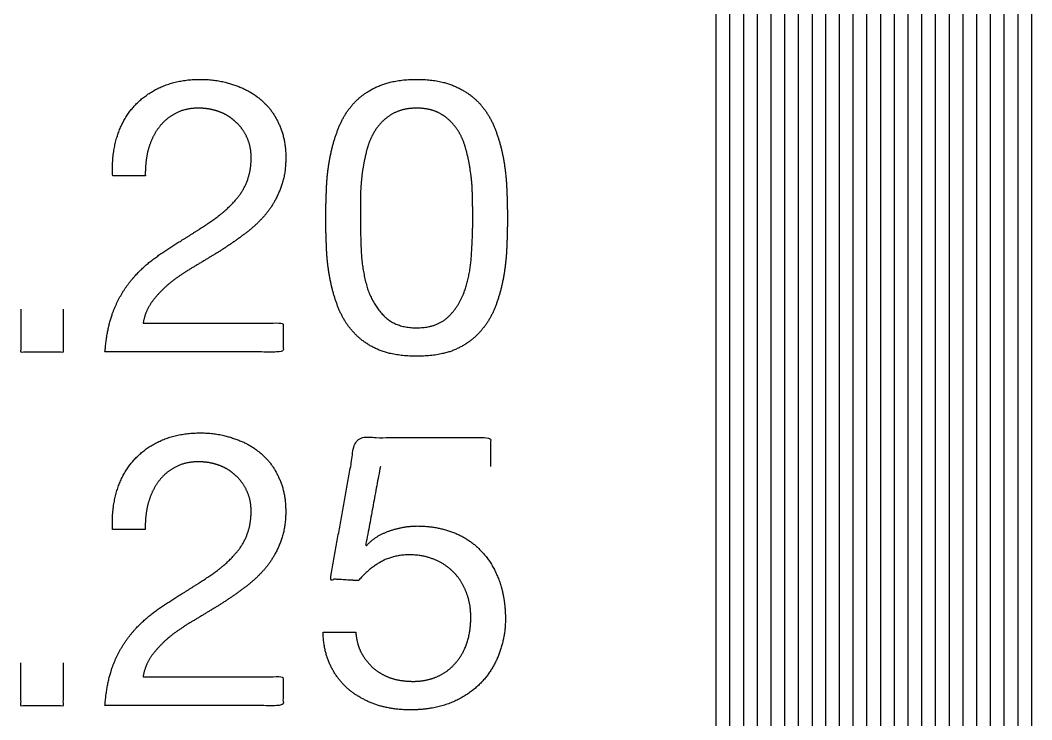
# Model space of a CAD drawing. Header units: millimetres. Extents: x -155 to -21, y -38 to 37.
# Drawn here: x -135.85 to -121.12, y -19.58 to -9.39 of the extents above; entities that cross this region are included whole.
import ezdxf

# ---------------------------------------------------------------- set-up
doc = ezdxf.new("R2010")
doc.units = ezdxf.units.MM
doc.layers.add('Layer 06', color=172, linetype='Continuous', true_color=0x0000bf)

msp = doc.modelspace()

# ---------------------------------------------------------------- linework, layer by layer
at = {"layer": 'Layer 06'}
for points in [[(-124.924, 21.531), (-124.924, -37.799)], [(-124.924, 21.531), (-124.924, -37.799)], [(-125.124, 21.353), (-125.124, -37.799)], [(-125.124, 21.353), (-125.124, -37.799)], [(-125.324, 21.194), (-125.324, -37.799)], [(-125.324, 21.194), (-125.324, -37.799)], [(-125.724, 20.922), (-125.724, -37.799)], [(-125.724, 20.922), (-125.724, -37.799)], [(-125.524, 21.051), (-125.524, -37.799)], [(-125.524, 21.051), (-125.524, -37.799)], [(-124.724, 1.783), (-124.724, -37.799)], [(-124.724, 1.783), (-124.724, -37.799)], [(-124.524, 1.196), (-124.524, -37.799)], [(-124.524, 1.196), (-124.524, -37.799)], [(-124.324, 0.782), (-124.324, -37.799)], [(-124.324, 0.782), (-124.324, -37.799)], [(-124.124, -26.018), (-124.124, 0.462)], [(-124.124, -31.857), (-124.124, 0.462)], [(-123.924, -26.92), (-123.924, 0.205)], [(-123.924, -32.535), (-123.924, 0.205)], [(-123.724, -27.77), (-123.724, -0.004)], [(-123.724, -33.231), (-123.724, -0.004)], [(-121.124, -37.799), (-121.124, -0.12)], [(-123.524, -28.591), (-123.524, -0.174)], [(-123.524, -33.948), (-123.524, -0.174)], [(-121.324, -37.799), (-121.324, -0.267)], [(-123.324, -29.4), (-123.324, -0.311)], [(-123.324, -34.687), (-123.324, -0.311)], [(-123.124, -30.207), (-123.124, -0.419)], [(-123.124, -37.799), (-123.124, -0.419)], [(-121.524, -37.799), (-121.524, -0.385)], [(-122.924, -31.017), (-122.924, -0.499)], [(-122.924, -37.799), (-122.924, -0.499)], [(-122.724, -31.837), (-122.724, -0.554)], [(-122.724, -37.799), (-122.724, -0.554)], [(-122.524, -32.671), (-122.524, -0.585)], [(-122.524, -37.799), (-122.524, -0.585)], [(-122.124, -37.799), (-122.124, -0.577)], [(-121.924, -37.799), (-121.924, -0.538)], [(-121.724, -37.799), (-121.724, -0.474)], [(-122.324, -37.799), (-122.324, -0.593)], [(-125.724, -1.522), (-125.724, -37.799)], [(-125.724, -1.522), (-125.724, -37.799)], [(-125.724, -1.522), (-125.724, -37.799)], [(-125.724, -1.522), (-125.724, -37.799)], [(-125.724, -1.522), (-125.724, -37.799)], [(-125.724, -1.522), (-125.724, -37.799)], [(-125.524, -1.522), (-125.524, -37.799)], [(-125.524, -1.522), (-125.524, -37.799)], [(-125.524, -1.522), (-125.524, -37.799)], [(-125.524, -1.522), (-125.524, -37.799)], [(-125.524, -1.522), (-125.524, -37.799)], [(-125.524, -1.522), (-125.524, -37.799)], [(-125.324, -1.522), (-125.324, -37.799)], [(-125.324, -1.522), (-125.324, -37.799)], [(-125.324, -1.522), (-125.324, -37.799)], [(-125.324, -1.522), (-125.324, -37.799)], [(-125.324, -1.522), (-125.324, -37.799)], [(-125.324, -1.522), (-125.324, -37.799)], [(-125.124, -1.522), (-125.124, -37.799)], [(-125.124, -1.522), (-125.124, -37.799)], [(-125.124, -1.522), (-125.124, -37.799)], [(-125.124, -1.522), (-125.124, -37.799)], [(-125.124, -1.522), (-125.124, -37.799)], [(-125.124, -1.522), (-125.124, -37.799)], [(-124.924, -1.522), (-124.924, -37.799)], [(-124.924, -1.522), (-124.924, -37.799)], [(-124.924, -1.522), (-124.924, -37.799)], [(-124.924, -1.522), (-124.924, -37.799)], [(-124.924, -1.522), (-124.924, -37.799)], [(-124.924, -1.522), (-124.924, -37.799)], [(-124.724, -1.522), (-124.724, -37.799)], [(-124.724, -1.522), (-124.724, -37.799)], [(-124.724, -1.522), (-124.724, -37.799)], [(-124.724, -1.522), (-124.724, -37.799)], [(-124.724, -1.522), (-124.724, -37.799)], [(-124.724, -1.522), (-124.724, -37.799)], [(-124.524, -1.522), (-124.524, -37.799)], [(-124.524, -1.522), (-124.524, -37.799)], [(-124.524, -1.522), (-124.524, -37.799)], [(-124.524, -1.522), (-124.524, -37.799)], [(-124.524, -1.522), (-124.524, -37.799)], [(-124.524, -1.522), (-124.524, -37.799)], [(-124.324, -1.522), (-124.324, -37.799)], [(-124.324, -1.522), (-124.324, -37.799)], [(-124.324, -1.522), (-124.324, -37.799)], [(-124.324, -1.522), (-124.324, -37.799)], [(-124.324, -1.522), (-124.324, -37.799)], [(-124.324, -1.522), (-124.324, -37.799)], [(-122.324, -33.521), (-122.324, -4.906)], [(-122.124, -34.388), (-122.124, -5.103)], [(-121.924, -37.799), (-121.924, -5.272)], [(-121.724, -37.799), (-121.724, -5.419)], [(-121.524, -37.799), (-121.524, -5.549)], [(-121.324, -37.799), (-121.324, -5.663)], [(-121.124, -37.799), (-121.124, -5.766)], [(-121.124, -31.958), (-121.124, -8.926)], [(-121.524, -29.803), (-121.524, -9.073)], [(-121.324, -30.89), (-121.324, -8.993)], [(-121.724, -28.68), (-121.724, -9.17)], [(-121.924, -27.496), (-121.924, -9.288)], [(-122.124, -26.203), (-122.124, -9.433)], [(-122.324, -24.701), (-122.324, -9.618)], [(-122.524, -22.784), (-122.524, -9.857)], [(-122.724, -20.518), (-122.724, -10.181)], [(-122.924, -18.756), (-122.924, -10.649)], [(-123.124, -17.076), (-123.124, -11.425)]]:
    msp.add_lwpolyline(points, dxfattribs=at)
for points, knots in [([(-134.508, -11.656, 46.209), (-134.524, -11.353, 46.209), (-134.446, -11.095, 46.209), (-134.368, -10.838, 46.209), (-134.205, -10.653, 46.209), (-134.037, -10.462, 46.209), (-133.791, -10.356, 46.209), (-133.544, -10.25, 46.209), (-133.23, -10.25, 46.209), (-132.973, -10.25, 46.209), (-132.749, -10.328, 46.209), (-132.519, -10.401, 46.209), (-132.351, -10.546, 46.209), (-132.183, -10.686, 46.209), (-132.088, -10.899, 46.209), (-131.987, -11.112, 46.209), (-131.987, -11.392, 46.209), (-131.987, -11.656, 46.209), (-132.071, -11.857, 46.209), (-132.149, -12.059, 46.209), (-132.284, -12.221, 46.209), (-132.418, -12.378, 46.209), (-132.592, -12.507, 46.209), (-132.765, -12.636, 46.209), (-132.95, -12.754, 46.209), (-133.135, -12.866, 46.209), (-133.32, -12.978, 46.209), (-133.505, -13.084, 46.209), (-133.662, -13.207, 46.209), (-133.813, -13.331, 46.209), (-133.925, -13.476, 46.209), (-134.032, -13.616, 46.209), (-134.065, -13.801, 46.209)], [-52, -52, -52, -51, -51, -50, -50, -49, -49, -48, -48, -47, -47, -46, -46, -45, -45, -44, -44, -43, -43, -42, -42, -41, -41, -40, -40, -39, -39, -38, -38, -37, -37, -36, -36, -36]), ([(-134.508, -11.656, 47.709), (-134.524, -11.353, 47.709), (-134.446, -11.095, 47.709), (-134.368, -10.838, 47.709), (-134.205, -10.653, 47.709), (-134.037, -10.462, 47.709), (-133.791, -10.356, 47.709), (-133.544, -10.25, 47.709), (-133.23, -10.25, 47.709), (-132.973, -10.25, 47.709), (-132.749, -10.328, 47.709), (-132.519, -10.401, 47.709), (-132.351, -10.546, 47.709), (-132.183, -10.686, 47.709), (-132.088, -10.899, 47.709), (-131.987, -11.112, 47.709), (-131.987, -11.392, 47.709), (-131.987, -11.656, 47.709), (-132.071, -11.857, 47.709), (-132.149, -12.059, 47.709), (-132.284, -12.221, 47.709), (-132.418, -12.378, 47.709), (-132.592, -12.507, 47.709), (-132.765, -12.636, 47.709), (-132.95, -12.754, 47.709), (-133.135, -12.866, 47.709), (-133.32, -12.978, 47.709), (-133.505, -13.084, 47.709), (-133.662, -13.207, 47.709), (-133.813, -13.331, 47.709), (-133.925, -13.476, 47.709), (-134.032, -13.616, 47.709), (-134.065, -13.801, 47.709)], [-52, -52, -52, -51, -51, -50, -50, -49, -49, -48, -48, -47, -47, -46, -46, -45, -45, -44, -44, -43, -43, -42, -42, -41, -41, -40, -40, -39, -39, -38, -38, -37, -37, -36, -36, -36]), ([(-134.508, -11.656, 49.209), (-134.524, -11.353, 49.209), (-134.446, -11.095, 49.209), (-134.368, -10.838, 49.209), (-134.205, -10.653, 49.209), (-134.037, -10.462, 49.209), (-133.791, -10.356, 49.209), (-133.544, -10.25, 49.209), (-133.23, -10.25, 49.209), (-132.973, -10.25, 49.209), (-132.749, -10.328, 49.209), (-132.519, -10.401, 49.209), (-132.351, -10.546, 49.209), (-132.183, -10.686, 49.209), (-132.088, -10.899, 49.209), (-131.987, -11.112, 49.209), (-131.987, -11.392, 49.209), (-131.987, -11.656, 49.209), (-132.071, -11.857, 49.209), (-132.149, -12.059, 49.209), (-132.284, -12.221, 49.209), (-132.418, -12.378, 49.209), (-132.592, -12.507, 49.209), (-132.765, -12.636, 49.209), (-132.95, -12.754, 49.209), (-133.135, -12.866, 49.209), (-133.32, -12.978, 49.209), (-133.505, -13.084, 49.209), (-133.662, -13.207, 49.209), (-133.813, -13.331, 49.209), (-133.925, -13.476, 49.209), (-134.032, -13.616, 49.209), (-134.065, -13.801, 49.209)], [-52, -52, -52, -51, -51, -50, -50, -49, -49, -48, -48, -47, -47, -46, -46, -45, -45, -44, -44, -43, -43, -42, -42, -41, -41, -40, -40, -39, -39, -38, -38, -37, -37, -36, -36, -36]), ([(-134.508, -11.656, 50.709), (-134.524, -11.353, 50.709), (-134.446, -11.095, 50.709), (-134.368, -10.838, 50.709), (-134.205, -10.653, 50.709), (-134.037, -10.462, 50.709), (-133.791, -10.356, 50.709), (-133.544, -10.25, 50.709), (-133.23, -10.25, 50.709), (-132.973, -10.25, 50.709), (-132.749, -10.328, 50.709), (-132.519, -10.401, 50.709), (-132.351, -10.546, 50.709), (-132.183, -10.686, 50.709), (-132.088, -10.899, 50.709), (-131.987, -11.112, 50.709), (-131.987, -11.392, 50.709), (-131.987, -11.656, 50.709), (-132.071, -11.857, 50.709), (-132.149, -12.059, 50.709), (-132.284, -12.221, 50.709), (-132.418, -12.378, 50.709), (-132.592, -12.507, 50.709), (-132.765, -12.636, 50.709), (-132.95, -12.754, 50.709), (-133.135, -12.866, 50.709), (-133.32, -12.978, 50.709), (-133.505, -13.084, 50.709), (-133.662, -13.207, 50.709), (-133.813, -13.331, 50.709), (-133.925, -13.476, 50.709), (-134.032, -13.616, 50.709), (-134.065, -13.801, 50.709)], [-52, -52, -52, -51, -51, -50, -50, -49, -49, -48, -48, -47, -47, -46, -46, -45, -45, -44, -44, -43, -43, -42, -42, -41, -41, -40, -40, -39, -39, -38, -38, -37, -37, -36, -36, -36]), ([(-131.404, -12.272, 46.209), (-131.404, -12.49, 46.209), (-131.393, -12.726, 46.209), (-131.382, -12.961, 46.209), (-131.337, -13.185, 46.209), (-131.292, -13.409, 46.209), (-131.208, -13.611, 46.209), (-131.124, -13.807, 46.209), (-130.978, -13.958, 46.209), (-130.833, -14.109, 46.209), (-130.614, -14.199, 46.209), (-130.39, -14.283, 46.209), (-130.082, -14.283, 46.209), (-129.768, -14.283, 46.209), (-129.55, -14.199, 46.209), (-129.331, -14.109, 46.209), (-129.186, -13.958, 46.209), (-129.04, -13.807, 46.209), (-128.956, -13.611, 46.209), (-128.872, -13.409, 46.209), (-128.827, -13.185, 46.209), (-128.782, -12.961, 46.209), (-128.771, -12.726, 46.209), (-128.76, -12.49, 46.209), (-128.76, -12.272, 46.209), (-128.76, -12.053, 46.209), (-128.771, -11.818, 46.209), (-128.782, -11.583, 46.209), (-128.827, -11.359, 46.209), (-128.872, -11.135, 46.209), (-128.956, -10.933, 46.209), (-129.04, -10.731, 46.209), (-129.186, -10.58, 46.209), (-129.331, -10.429, 46.209), (-129.555, -10.339, 46.209), (-129.774, -10.25, 46.209), (-130.082, -10.25, 46.209), (-130.39, -10.25, 46.209), (-130.614, -10.339, 46.209), (-130.833, -10.429, 46.209), (-130.978, -10.58, 46.209), (-131.124, -10.731, 46.209), (-131.208, -10.933, 46.209), (-131.292, -11.135, 46.209), (-131.337, -11.359, 46.209), (-131.382, -11.583, 46.209), (-131.393, -11.818, 46.209), (-131.404, -12.053, 46.209), (-131.404, -12.272, 46.209)], [0, 0, 0, 1, 1, 2, 2, 3, 3, 4, 4, 5, 5, 6, 6, 7, 7, 8, 8, 9, 9, 10, 10, 11, 11, 12, 12, 13, 13, 14, 14, 15, 15, 16, 16, 17, 17, 18, 18, 19, 19, 20, 20, 21, 21, 22, 22, 23, 23, 24, 24, 24]), ([(-131.404, -12.272, 47.709), (-131.404, -12.49, 47.709), (-131.393, -12.726, 47.709), (-131.382, -12.961, 47.709), (-131.337, -13.185, 47.709), (-131.292, -13.409, 47.709), (-131.208, -13.611, 47.709), (-131.124, -13.807, 47.709), (-130.978, -13.958, 47.709), (-130.833, -14.109, 47.709), (-130.614, -14.199, 47.709), (-130.39, -14.283, 47.709), (-130.082, -14.283, 47.709), (-129.768, -14.283, 47.709), (-129.55, -14.199, 47.709), (-129.331, -14.109, 47.709), (-129.186, -13.958, 47.709), (-129.04, -13.807, 47.709), (-128.956, -13.611, 47.709), (-128.872, -13.409, 47.709), (-128.827, -13.185, 47.709), (-128.782, -12.961, 47.709), (-128.771, -12.726, 47.709), (-128.76, -12.49, 47.709), (-128.76, -12.272, 47.709), (-128.76, -12.053, 47.709), (-128.771, -11.818, 47.709), (-128.782, -11.583, 47.709), (-128.827, -11.359, 47.709), (-128.872, -11.135, 47.709), (-128.956, -10.933, 47.709), (-129.04, -10.731, 47.709), (-129.186, -10.58, 47.709), (-129.331, -10.429, 47.709), (-129.555, -10.339, 47.709), (-129.774, -10.25, 47.709), (-130.082, -10.25, 47.709), (-130.39, -10.25, 47.709), (-130.614, -10.339, 47.709), (-130.833, -10.429, 47.709), (-130.978, -10.58, 47.709), (-131.124, -10.731, 47.709), (-131.208, -10.933, 47.709), (-131.292, -11.135, 47.709), (-131.337, -11.359, 47.709), (-131.382, -11.583, 47.709), (-131.393, -11.818, 47.709), (-131.404, -12.053, 47.709), (-131.404, -12.272, 47.709)], [0, 0, 0, 1, 1, 2, 2, 3, 3, 4, 4, 5, 5, 6, 6, 7, 7, 8, 8, 9, 9, 10, 10, 11, 11, 12, 12, 13, 13, 14, 14, 15, 15, 16, 16, 17, 17, 18, 18, 19, 19, 20, 20, 21, 21, 22, 22, 23, 23, 24, 24, 24]), ([(-131.404, -12.272, 49.209), (-131.404, -12.49, 49.209), (-131.393, -12.726, 49.209), (-131.382, -12.961, 49.209), (-131.337, -13.185, 49.209), (-131.292, -13.409, 49.209), (-131.208, -13.611, 49.209), (-131.124, -13.807, 49.209), (-130.978, -13.958, 49.209), (-130.833, -14.109, 49.209), (-130.614, -14.199, 49.209), (-130.39, -14.283, 49.209), (-130.082, -14.283, 49.209), (-129.768, -14.283, 49.209), (-129.55, -14.199, 49.209), (-129.331, -14.109, 49.209), (-129.186, -13.958, 49.209), (-129.04, -13.807, 49.209), (-128.956, -13.611, 49.209), (-128.872, -13.409, 49.209), (-128.827, -13.185, 49.209), (-128.782, -12.961, 49.209), (-128.771, -12.726, 49.209), (-128.76, -12.49, 49.209), (-128.76, -12.272, 49.209), (-128.76, -12.053, 49.209), (-128.771, -11.818, 49.209), (-128.782, -11.583, 49.209), (-128.827, -11.359, 49.209), (-128.872, -11.135, 49.209), (-128.956, -10.933, 49.209), (-129.04, -10.731, 49.209), (-129.186, -10.58, 49.209), (-129.331, -10.429, 49.209), (-129.555, -10.339, 49.209), (-129.774, -10.25, 49.209), (-130.082, -10.25, 49.209), (-130.39, -10.25, 49.209), (-130.614, -10.339, 49.209), (-130.833, -10.429, 49.209), (-130.978, -10.58, 49.209), (-131.124, -10.731, 49.209), (-131.208, -10.933, 49.209), (-131.292, -11.135, 49.209), (-131.337, -11.359, 49.209), (-131.382, -11.583, 49.209), (-131.393, -11.818, 49.209), (-131.404, -12.053, 49.209), (-131.404, -12.272, 49.209)], [0, 0, 0, 1, 1, 2, 2, 3, 3, 4, 4, 5, 5, 6, 6, 7, 7, 8, 8, 9, 9, 10, 10, 11, 11, 12, 12, 13, 13, 14, 14, 15, 15, 16, 16, 17, 17, 18, 18, 19, 19, 20, 20, 21, 21, 22, 22, 23, 23, 24, 24, 24]), ([(-131.404, -12.272, 50.709), (-131.404, -12.49, 50.709), (-131.393, -12.726, 50.709), (-131.382, -12.961, 50.709), (-131.337, -13.185, 50.709), (-131.292, -13.409, 50.709), (-131.208, -13.611, 50.709), (-131.124, -13.807, 50.709), (-130.978, -13.958, 50.709), (-130.833, -14.109, 50.709), (-130.614, -14.199, 50.709), (-130.39, -14.283, 50.709), (-130.082, -14.283, 50.709), (-129.768, -14.283, 50.709), (-129.55, -14.199, 50.709), (-129.331, -14.109, 50.709), (-129.186, -13.958, 50.709), (-129.04, -13.807, 50.709), (-128.956, -13.611, 50.709), (-128.872, -13.409, 50.709), (-128.827, -13.185, 50.709), (-128.782, -12.961, 50.709), (-128.771, -12.726, 50.709), (-128.76, -12.49, 50.709), (-128.76, -12.272, 50.709), (-128.76, -12.053, 50.709), (-128.771, -11.818, 50.709), (-128.782, -11.583, 50.709), (-128.827, -11.359, 50.709), (-128.872, -11.135, 50.709), (-128.956, -10.933, 50.709), (-129.04, -10.731, 50.709), (-129.186, -10.58, 50.709), (-129.331, -10.429, 50.709), (-129.555, -10.339, 50.709), (-129.774, -10.25, 50.709), (-130.082, -10.25, 50.709), (-130.39, -10.25, 50.709), (-130.614, -10.339, 50.709), (-130.833, -10.429, 50.709), (-130.978, -10.58, 50.709), (-131.124, -10.731, 50.709), (-131.208, -10.933, 50.709), (-131.292, -11.135, 50.709), (-131.337, -11.359, 50.709), (-131.382, -11.583, 50.709), (-131.393, -11.818, 50.709), (-131.404, -12.053, 50.709), (-131.404, -12.272, 50.709)], [0, 0, 0, 1, 1, 2, 2, 3, 3, 4, 4, 5, 5, 6, 6, 7, 7, 8, 8, 9, 9, 10, 10, 11, 11, 12, 12, 13, 13, 14, 14, 15, 15, 16, 16, 17, 17, 18, 18, 19, 19, 20, 20, 21, 21, 22, 22, 23, 23, 24, 24, 24]), ([(-134.62, -14.221, 46.209), (-134.592, -13.869, 46.209), (-134.496, -13.622, 46.209), (-134.396, -13.37, 46.209), (-134.244, -13.185, 46.209), (-134.093, -13, 46.209), (-133.903, -12.86, 46.209), (-133.712, -12.72, 46.209), (-133.505, -12.597, 46.209), (-133.253, -12.44, 46.209), (-133.062, -12.311, 46.209), (-132.872, -12.177, 46.209), (-132.749, -12.042, 46.209), (-132.62, -11.908, 46.209), (-132.558, -11.751, 46.209), (-132.491, -11.594, 46.209), (-132.491, -11.387, 46.209), (-132.491, -11.224, 46.209), (-132.553, -11.095, 46.209), (-132.614, -10.961, 46.209), (-132.721, -10.866, 46.209), (-132.821, -10.771, 46.209), (-132.961, -10.72, 46.209), (-133.102, -10.67, 46.209), (-133.258, -10.67, 46.209), (-133.466, -10.67, 46.209), (-133.617, -10.759, 46.209), (-133.763, -10.843, 46.209), (-133.858, -10.983, 46.209), (-133.953, -11.123, 46.209), (-133.998, -11.303, 46.209), (-134.037, -11.476, 46.209), (-134.032, -11.656, 46.209)], [-33, -33, -33, -32, -32, -31, -31, -30, -30, -29, -29, -28, -28, -27, -27, -26, -26, -25, -25, -24, -24, -23, -23, -22, -22, -21, -21, -20, -20, -19, -19, -18, -18, -17, -17, -17]), ([(-134.62, -14.221, 47.709), (-134.592, -13.869, 47.709), (-134.496, -13.622, 47.709), (-134.396, -13.37, 47.709), (-134.244, -13.185, 47.709), (-134.093, -13, 47.709), (-133.903, -12.86, 47.709), (-133.712, -12.72, 47.709), (-133.505, -12.597, 47.709), (-133.253, -12.44, 47.709), (-133.062, -12.311, 47.709), (-132.872, -12.177, 47.709), (-132.749, -12.042, 47.709), (-132.62, -11.908, 47.709), (-132.558, -11.751, 47.709), (-132.491, -11.594, 47.709), (-132.491, -11.387, 47.709), (-132.491, -11.224, 47.709), (-132.553, -11.095, 47.709), (-132.614, -10.961, 47.709), (-132.721, -10.866, 47.709), (-132.821, -10.771, 47.709), (-132.961, -10.72, 47.709), (-133.102, -10.67, 47.709), (-133.258, -10.67, 47.709), (-133.466, -10.67, 47.709), (-133.617, -10.759, 47.709), (-133.763, -10.843, 47.709), (-133.858, -10.983, 47.709), (-133.953, -11.123, 47.709), (-133.998, -11.303, 47.709), (-134.037, -11.476, 47.709), (-134.032, -11.656, 47.709)], [-33, -33, -33, -32, -32, -31, -31, -30, -30, -29, -29, -28, -28, -27, -27, -26, -26, -25, -25, -24, -24, -23, -23, -22, -22, -21, -21, -20, -20, -19, -19, -18, -18, -17, -17, -17]), ([(-134.62, -14.221, 49.209), (-134.592, -13.869, 49.209), (-134.496, -13.622, 49.209), (-134.396, -13.37, 49.209), (-134.244, -13.185, 49.209), (-134.093, -13, 49.209), (-133.903, -12.86, 49.209), (-133.712, -12.72, 49.209), (-133.505, -12.597, 49.209), (-133.253, -12.44, 49.209), (-133.062, -12.311, 49.209), (-132.872, -12.177, 49.209), (-132.749, -12.042, 49.209), (-132.62, -11.908, 49.209), (-132.558, -11.751, 49.209), (-132.491, -11.594, 49.209), (-132.491, -11.387, 49.209), (-132.491, -11.224, 49.209), (-132.553, -11.095, 49.209), (-132.614, -10.961, 49.209), (-132.721, -10.866, 49.209), (-132.821, -10.771, 49.209), (-132.961, -10.72, 49.209), (-133.102, -10.67, 49.209), (-133.258, -10.67, 49.209), (-133.466, -10.67, 49.209), (-133.617, -10.759, 49.209), (-133.763, -10.843, 49.209), (-133.858, -10.983, 49.209), (-133.953, -11.123, 49.209), (-133.998, -11.303, 49.209), (-134.037, -11.476, 49.209), (-134.032, -11.656, 49.209)], [-33, -33, -33, -32, -32, -31, -31, -30, -30, -29, -29, -28, -28, -27, -27, -26, -26, -25, -25, -24, -24, -23, -23, -22, -22, -21, -21, -20, -20, -19, -19, -18, -18, -17, -17, -17]), ([(-134.62, -14.221, 50.709), (-134.592, -13.869, 50.709), (-134.496, -13.622, 50.709), (-134.396, -13.37, 50.709), (-134.244, -13.185, 50.709), (-134.093, -13, 50.709), (-133.903, -12.86, 50.709), (-133.712, -12.72, 50.709), (-133.505, -12.597, 50.709), (-133.253, -12.44, 50.709), (-133.062, -12.311, 50.709), (-132.872, -12.177, 50.709), (-132.749, -12.042, 50.709), (-132.62, -11.908, 50.709), (-132.558, -11.751, 50.709), (-132.491, -11.594, 50.709), (-132.491, -11.387, 50.709), (-132.491, -11.224, 50.709), (-132.553, -11.095, 50.709), (-132.614, -10.961, 50.709), (-132.721, -10.866, 50.709), (-132.821, -10.771, 50.709), (-132.961, -10.72, 50.709), (-133.102, -10.67, 50.709), (-133.258, -10.67, 50.709), (-133.466, -10.67, 50.709), (-133.617, -10.759, 50.709), (-133.763, -10.843, 50.709), (-133.858, -10.983, 50.709), (-133.953, -11.123, 50.709), (-133.998, -11.303, 50.709), (-134.037, -11.476, 50.709), (-134.032, -11.656, 50.709)], [-33, -33, -33, -32, -32, -31, -31, -30, -30, -29, -29, -28, -28, -27, -27, -26, -26, -25, -25, -24, -24, -23, -23, -22, -22, -21, -21, -20, -20, -19, -19, -18, -18, -17, -17, -17]), ([(-130.9, -12.266, 46.209), (-130.9, -12.121, 46.209), (-130.9, -11.947, 46.209), (-130.894, -11.768, 46.209), (-130.872, -11.594, 46.209), (-130.844, -11.415, 46.209), (-130.799, -11.247, 46.209), (-130.749, -11.079, 46.209), (-130.659, -10.955, 46.209), (-130.564, -10.827, 46.209), (-130.424, -10.748, 46.209), (-130.284, -10.67, 46.209), (-130.082, -10.67, 46.209), (-129.88, -10.67, 46.209), (-129.74, -10.748, 46.209), (-129.6, -10.827, 46.209), (-129.51, -10.955, 46.209), (-129.415, -11.079, 46.209), (-129.37, -11.247, 46.209), (-129.32, -11.415, 46.209), (-129.298, -11.594, 46.209), (-129.27, -11.768, 46.209), (-129.27, -11.947, 46.209), (-129.264, -12.121, 46.209), (-129.264, -12.266, 46.209), (-129.264, -12.49, 46.209), (-129.281, -12.771, 46.209), (-129.292, -13.045, 46.209), (-129.37, -13.292, 46.209), (-129.443, -13.532, 46.209), (-129.611, -13.7, 46.209), (-129.779, -13.869, 46.209), (-130.082, -13.869, 46.209), (-130.384, -13.869, 46.209), (-130.553, -13.7, 46.209), (-130.721, -13.532, 46.209), (-130.799, -13.292, 46.209), (-130.872, -13.045, 46.209), (-130.889, -12.771, 46.209), (-130.9, -12.49, 46.209), (-130.9, -12.266, 46.209)], [0, 0, 0, 1, 1, 2, 2, 3, 3, 4, 4, 5, 5, 6, 6, 7, 7, 8, 8, 9, 9, 10, 10, 11, 11, 12, 12, 13, 13, 14, 14, 15, 15, 16, 16, 17, 17, 18, 18, 19, 19, 20, 20, 20]), ([(-130.9, -12.266, 47.709), (-130.9, -12.121, 47.709), (-130.9, -11.947, 47.709), (-130.894, -11.768, 47.709), (-130.872, -11.594, 47.709), (-130.844, -11.415, 47.709), (-130.799, -11.247, 47.709), (-130.749, -11.079, 47.709), (-130.659, -10.955, 47.709), (-130.564, -10.827, 47.709), (-130.424, -10.748, 47.709), (-130.284, -10.67, 47.709), (-130.082, -10.67, 47.709), (-129.88, -10.67, 47.709), (-129.74, -10.748, 47.709), (-129.6, -10.827, 47.709), (-129.51, -10.955, 47.709), (-129.415, -11.079, 47.709), (-129.37, -11.247, 47.709), (-129.32, -11.415, 47.709), (-129.298, -11.594, 47.709), (-129.27, -11.768, 47.709), (-129.27, -11.947, 47.709), (-129.264, -12.121, 47.709), (-129.264, -12.266, 47.709), (-129.264, -12.49, 47.709), (-129.281, -12.771, 47.709), (-129.292, -13.045, 47.709), (-129.37, -13.292, 47.709), (-129.443, -13.532, 47.709), (-129.611, -13.7, 47.709), (-129.779, -13.869, 47.709), (-130.082, -13.869, 47.709), (-130.384, -13.869, 47.709), (-130.553, -13.7, 47.709), (-130.721, -13.532, 47.709), (-130.799, -13.292, 47.709), (-130.872, -13.045, 47.709), (-130.889, -12.771, 47.709), (-130.9, -12.49, 47.709), (-130.9, -12.266, 47.709)], [0, 0, 0, 1, 1, 2, 2, 3, 3, 4, 4, 5, 5, 6, 6, 7, 7, 8, 8, 9, 9, 10, 10, 11, 11, 12, 12, 13, 13, 14, 14, 15, 15, 16, 16, 17, 17, 18, 18, 19, 19, 20, 20, 20]), ([(-130.9, -12.266, 49.209), (-130.9, -12.121, 49.209), (-130.9, -11.947, 49.209), (-130.894, -11.768, 49.209), (-130.872, -11.594, 49.209), (-130.844, -11.415, 49.209), (-130.799, -11.247, 49.209), (-130.749, -11.079, 49.209), (-130.659, -10.955, 49.209), (-130.564, -10.827, 49.209), (-130.424, -10.748, 49.209), (-130.284, -10.67, 49.209), (-130.082, -10.67, 49.209), (-129.88, -10.67, 49.209), (-129.74, -10.748, 49.209), (-129.6, -10.827, 49.209), (-129.51, -10.955, 49.209), (-129.415, -11.079, 49.209), (-129.37, -11.247, 49.209), (-129.32, -11.415, 49.209), (-129.298, -11.594, 49.209), (-129.27, -11.768, 49.209), (-129.27, -11.947, 49.209), (-129.264, -12.121, 49.209), (-129.264, -12.266, 49.209), (-129.264, -12.49, 49.209), (-129.281, -12.771, 49.209), (-129.292, -13.045, 49.209), (-129.37, -13.292, 49.209), (-129.443, -13.532, 49.209), (-129.611, -13.7, 49.209), (-129.779, -13.869, 49.209), (-130.082, -13.869, 49.209), (-130.384, -13.869, 49.209), (-130.553, -13.7, 49.209), (-130.721, -13.532, 49.209), (-130.799, -13.292, 49.209), (-130.872, -13.045, 49.209), (-130.889, -12.771, 49.209), (-130.9, -12.49, 49.209), (-130.9, -12.266, 49.209)], [0, 0, 0, 1, 1, 2, 2, 3, 3, 4, 4, 5, 5, 6, 6, 7, 7, 8, 8, 9, 9, 10, 10, 11, 11, 12, 12, 13, 13, 14, 14, 15, 15, 16, 16, 17, 17, 18, 18, 19, 19, 20, 20, 20]), ([(-130.9, -12.266, 50.709), (-130.9, -12.121, 50.709), (-130.9, -11.947, 50.709), (-130.894, -11.768, 50.709), (-130.872, -11.594, 50.709), (-130.844, -11.415, 50.709), (-130.799, -11.247, 50.709), (-130.749, -11.079, 50.709), (-130.659, -10.955, 50.709), (-130.564, -10.827, 50.709), (-130.424, -10.748, 50.709), (-130.284, -10.67, 50.709), (-130.082, -10.67, 50.709), (-129.88, -10.67, 50.709), (-129.74, -10.748, 50.709), (-129.6, -10.827, 50.709), (-129.51, -10.955, 50.709), (-129.415, -11.079, 50.709), (-129.37, -11.247, 50.709), (-129.32, -11.415, 50.709), (-129.298, -11.594, 50.709), (-129.27, -11.768, 50.709), (-129.27, -11.947, 50.709), (-129.264, -12.121, 50.709), (-129.264, -12.266, 50.709), (-129.264, -12.49, 50.709), (-129.281, -12.771, 50.709), (-129.292, -13.045, 50.709), (-129.37, -13.292, 50.709), (-129.443, -13.532, 50.709), (-129.611, -13.7, 50.709), (-129.779, -13.869, 50.709), (-130.082, -13.869, 50.709), (-130.384, -13.869, 50.709), (-130.553, -13.7, 50.709), (-130.721, -13.532, 50.709), (-130.799, -13.292, 50.709), (-130.872, -13.045, 50.709), (-130.889, -12.771, 50.709), (-130.9, -12.49, 50.709), (-130.9, -12.266, 50.709)], [0, 0, 0, 1, 1, 2, 2, 3, 3, 4, 4, 5, 5, 6, 6, 7, 7, 8, 8, 9, 9, 10, 10, 11, 11, 12, 12, 13, 13, 14, 14, 15, 15, 16, 16, 17, 17, 18, 18, 19, 19, 20, 20, 20]), ([(-135.847, -13.6, 46.209), (-135.847, -13.911, 46.209), (-135.847, -14.221, 46.209), (-135.536, -14.221, 46.209), (-135.225, -14.221, 46.209), (-135.225, -13.911, 46.209), (-135.225, -13.6, 46.209)], [0, 0, 0, 1, 1, 2, 2, 3, 3, 3]), ([(-135.847, -13.6, 47.709), (-135.847, -13.911, 47.709), (-135.847, -14.221, 47.709), (-135.536, -14.221, 47.709), (-135.225, -14.221, 47.709), (-135.225, -13.911, 47.709), (-135.225, -13.6, 47.709)], [0, 0, 0, 1, 1, 2, 2, 3, 3, 3]), ([(-135.847, -13.6, 49.209), (-135.847, -13.911, 49.209), (-135.847, -14.221, 49.209), (-135.536, -14.221, 49.209), (-135.225, -14.221, 49.209), (-135.225, -13.911, 49.209), (-135.225, -13.6, 49.209)], [0, 0, 0, 1, 1, 2, 2, 3, 3, 3]), ([(-135.847, -13.6, 50.709), (-135.847, -13.911, 50.709), (-135.847, -14.221, 50.709), (-135.536, -14.221, 50.709), (-135.225, -14.221, 50.709), (-135.225, -13.911, 50.709), (-135.225, -13.6, 50.709)], [0, 0, 0, 1, 1, 2, 2, 3, 3, 3]), ([(-134.065, -13.801, 46.209), (-133.046, -13.801, 46.209), (-132.026, -13.801, 46.209), (-132.026, -14.011, 46.209), (-132.026, -14.221, 46.209), (-133.323, -14.221, 46.209), (-134.62, -14.221, 46.209)], [-36, -36, -36, -35, -35, -34, -34, -33, -33, -33]), ([(-134.065, -13.801, 47.709), (-133.046, -13.801, 47.709), (-132.026, -13.801, 47.709), (-132.026, -14.011, 47.709), (-132.026, -14.221, 47.709), (-133.323, -14.221, 47.709), (-134.62, -14.221, 47.709)], [-36, -36, -36, -35, -35, -34, -34, -33, -33, -33]), ([(-134.065, -13.801, 49.209), (-133.046, -13.801, 49.209), (-132.026, -13.801, 49.209), (-132.026, -14.011, 49.209), (-132.026, -14.221, 49.209), (-133.323, -14.221, 49.209), (-134.62, -14.221, 49.209)], [-36, -36, -36, -35, -35, -34, -34, -33, -33, -33]), ([(-134.065, -13.801, 50.709), (-133.046, -13.801, 50.709), (-132.026, -13.801, 50.709), (-132.026, -14.011, 50.709), (-132.026, -14.221, 50.709), (-133.323, -14.221, 50.709), (-134.62, -14.221, 50.709)], [-36, -36, -36, -35, -35, -34, -34, -33, -33, -33]), ([(-134.509, -16.807, 46.209), (-134.526, -16.504, 46.209), (-134.447, -16.246, 46.209), (-134.369, -15.989, 46.209), (-134.206, -15.804, 46.209), (-134.038, -15.613, 46.209), (-133.792, -15.507, 46.209), (-133.545, -15.4, 46.209), (-133.231, -15.4, 46.209), (-132.974, -15.4, 46.209), (-132.75, -15.479, 46.209), (-132.52, -15.552, 46.209), (-132.352, -15.697, 46.209), (-132.184, -15.837, 46.209), (-132.089, -16.05, 46.209), (-131.988, -16.263, 46.209), (-131.988, -16.543, 46.209), (-131.988, -16.807, 46.209), (-132.072, -17.008, 46.209), (-132.15, -17.21, 46.209), (-132.285, -17.372, 46.209), (-132.419, -17.529, 46.209), (-132.593, -17.658, 46.209), (-132.766, -17.787, 46.209), (-132.951, -17.905, 46.209), (-133.136, -18.017, 46.209), (-133.321, -18.129, 46.209), (-133.506, -18.235, 46.209), (-133.663, -18.358, 46.209), (-133.814, -18.482, 46.209), (-133.926, -18.627, 46.209), (-134.033, -18.767, 46.209), (-134.066, -18.952, 46.209)], [-52, -52, -52, -51, -51, -50, -50, -49, -49, -48, -48, -47, -47, -46, -46, -45, -45, -44, -44, -43, -43, -42, -42, -41, -41, -40, -40, -39, -39, -38, -38, -37, -37, -36, -36, -36]), ([(-134.509, -16.807, 47.709), (-134.526, -16.504, 47.709), (-134.447, -16.246, 47.709), (-134.369, -15.989, 47.709), (-134.206, -15.804, 47.709), (-134.038, -15.613, 47.709), (-133.792, -15.507, 47.709), (-133.545, -15.4, 47.709), (-133.231, -15.4, 47.709), (-132.974, -15.4, 47.709), (-132.75, -15.479, 47.709), (-132.52, -15.552, 47.709), (-132.352, -15.697, 47.709), (-132.184, -15.837, 47.709), (-132.089, -16.05, 47.709), (-131.988, -16.263, 47.709), (-131.988, -16.543, 47.709), (-131.988, -16.807, 47.709), (-132.072, -17.008, 47.709), (-132.15, -17.21, 47.709), (-132.285, -17.372, 47.709), (-132.419, -17.529, 47.709), (-132.593, -17.658, 47.709), (-132.766, -17.787, 47.709), (-132.951, -17.905, 47.709), (-133.136, -18.017, 47.709), (-133.321, -18.129, 47.709), (-133.506, -18.235, 47.709), (-133.663, -18.358, 47.709), (-133.814, -18.482, 47.709), (-133.926, -18.627, 47.709), (-134.033, -18.767, 47.709), (-134.066, -18.952, 47.709)], [-52, -52, -52, -51, -51, -50, -50, -49, -49, -48, -48, -47, -47, -46, -46, -45, -45, -44, -44, -43, -43, -42, -42, -41, -41, -40, -40, -39, -39, -38, -38, -37, -37, -36, -36, -36]), ([(-134.509, -16.807, 49.209), (-134.526, -16.504, 49.209), (-134.447, -16.246, 49.209), (-134.369, -15.989, 49.209), (-134.206, -15.804, 49.209), (-134.038, -15.613, 49.209), (-133.792, -15.507, 49.209), (-133.545, -15.4, 49.209), (-133.231, -15.4, 49.209), (-132.974, -15.4, 49.209), (-132.75, -15.479, 49.209), (-132.52, -15.552, 49.209), (-132.352, -15.697, 49.209), (-132.184, -15.837, 49.209), (-132.089, -16.05, 49.209), (-131.988, -16.263, 49.209), (-131.988, -16.543, 49.209), (-131.988, -16.807, 49.209), (-132.072, -17.008, 49.209), (-132.15, -17.21, 49.209), (-132.285, -17.372, 49.209), (-132.419, -17.529, 49.209), (-132.593, -17.658, 49.209), (-132.766, -17.787, 49.209), (-132.951, -17.905, 49.209), (-133.136, -18.017, 49.209), (-133.321, -18.129, 49.209), (-133.506, -18.235, 49.209), (-133.663, -18.358, 49.209), (-133.814, -18.482, 49.209), (-133.926, -18.627, 49.209), (-134.033, -18.767, 49.209), (-134.066, -18.952, 49.209)], [-52, -52, -52, -51, -51, -50, -50, -49, -49, -48, -48, -47, -47, -46, -46, -45, -45, -44, -44, -43, -43, -42, -42, -41, -41, -40, -40, -39, -39, -38, -38, -37, -37, -36, -36, -36]), ([(-134.509, -16.807, 50.709), (-134.526, -16.504, 50.709), (-134.447, -16.246, 50.709), (-134.369, -15.989, 50.709), (-134.206, -15.804, 50.709), (-134.038, -15.613, 50.709), (-133.792, -15.507, 50.709), (-133.545, -15.4, 50.709), (-133.231, -15.4, 50.709), (-132.974, -15.4, 50.709), (-132.75, -15.479, 50.709), (-132.52, -15.552, 50.709), (-132.352, -15.697, 50.709), (-132.184, -15.837, 50.709), (-132.089, -16.05, 50.709), (-131.988, -16.263, 50.709), (-131.988, -16.543, 50.709), (-131.988, -16.807, 50.709), (-132.072, -17.008, 50.709), (-132.15, -17.21, 50.709), (-132.285, -17.372, 50.709), (-132.419, -17.529, 50.709), (-132.593, -17.658, 50.709), (-132.766, -17.787, 50.709), (-132.951, -17.905, 50.709), (-133.136, -18.017, 50.709), (-133.321, -18.129, 50.709), (-133.506, -18.235, 50.709), (-133.663, -18.358, 50.709), (-133.814, -18.482, 50.709), (-133.926, -18.627, 50.709), (-134.033, -18.767, 50.709), (-134.066, -18.952, 50.709)], [-52, -52, -52, -51, -51, -50, -50, -49, -49, -48, -48, -47, -47, -46, -46, -45, -45, -44, -44, -43, -43, -42, -42, -41, -41, -40, -40, -39, -39, -38, -38, -37, -37, -36, -36, -36]), ([(-130.929, -17.552, 46.209), (-131.133, -17.54, 46.209), (-131.338, -17.529, 46.209), (-131.153, -16.498, 46.209), (-130.968, -15.468, 46.209), (-129.988, -15.468, 46.209), (-129.007, -15.468, 46.209), (-129.007, -15.678, 46.209), (-129.007, -15.888, 46.209)], [-4, -4, -4, -3, -3, -2, -2, -1, -1, 0, 0, 0]), ([(-130.929, -17.552, 47.709), (-131.133, -17.54, 47.709), (-131.338, -17.529, 47.709), (-131.153, -16.498, 47.709), (-130.968, -15.468, 47.709), (-129.988, -15.468, 47.709), (-129.007, -15.468, 47.709), (-129.007, -15.678, 47.709), (-129.007, -15.888, 47.709)], [-4, -4, -4, -3, -3, -2, -2, -1, -1, 0, 0, 0]), ([(-130.929, -17.552, 49.209), (-131.133, -17.54, 49.209), (-131.338, -17.529, 49.209), (-131.153, -16.498, 49.209), (-130.968, -15.468, 49.209), (-129.988, -15.468, 49.209), (-129.007, -15.468, 49.209), (-129.007, -15.678, 49.209), (-129.007, -15.888, 49.209)], [-4, -4, -4, -3, -3, -2, -2, -1, -1, 0, 0, 0]), ([(-130.929, -17.552, 50.709), (-131.133, -17.54, 50.709), (-131.338, -17.529, 50.709), (-131.153, -16.498, 50.709), (-130.968, -15.468, 50.709), (-129.988, -15.468, 50.709), (-129.007, -15.468, 50.709), (-129.007, -15.678, 50.709), (-129.007, -15.888, 50.709)], [-4, -4, -4, -3, -3, -2, -2, -1, -1, 0, 0, 0]), ([(-134.621, -19.372, 46.209), (-134.593, -19.019, 46.209), (-134.498, -18.773, 46.209), (-134.397, -18.521, 46.209), (-134.245, -18.336, 46.209), (-134.094, -18.151, 46.209), (-133.904, -18.011, 46.209), (-133.713, -17.871, 46.209), (-133.506, -17.748, 46.209), (-133.254, -17.591, 46.209), (-133.063, -17.462, 46.209), (-132.873, -17.328, 46.209), (-132.75, -17.193, 46.209), (-132.621, -17.059, 46.209), (-132.559, -16.902, 46.209), (-132.492, -16.745, 46.209), (-132.492, -16.538, 46.209), (-132.492, -16.375, 46.209), (-132.554, -16.246, 46.209), (-132.615, -16.112, 46.209), (-132.722, -16.017, 46.209), (-132.822, -15.921, 46.209), (-132.963, -15.871, 46.209), (-133.103, -15.821, 46.209), (-133.259, -15.821, 46.209), (-133.467, -15.821, 46.209), (-133.618, -15.91, 46.209), (-133.764, -15.994, 46.209), (-133.859, -16.134, 46.209), (-133.954, -16.274, 46.209), (-133.999, -16.454, 46.209), (-134.038, -16.627, 46.209), (-134.033, -16.807, 46.209)], [-33, -33, -33, -32, -32, -31, -31, -30, -30, -29, -29, -28, -28, -27, -27, -26, -26, -25, -25, -24, -24, -23, -23, -22, -22, -21, -21, -20, -20, -19, -19, -18, -18, -17, -17, -17]), ([(-134.621, -19.372, 47.709), (-134.593, -19.019, 47.709), (-134.498, -18.773, 47.709), (-134.397, -18.521, 47.709), (-134.245, -18.336, 47.709), (-134.094, -18.151, 47.709), (-133.904, -18.011, 47.709), (-133.713, -17.871, 47.709), (-133.506, -17.748, 47.709), (-133.254, -17.591, 47.709), (-133.063, -17.462, 47.709), (-132.873, -17.328, 47.709), (-132.75, -17.193, 47.709), (-132.621, -17.059, 47.709), (-132.559, -16.902, 47.709), (-132.492, -16.745, 47.709), (-132.492, -16.538, 47.709), (-132.492, -16.375, 47.709), (-132.554, -16.246, 47.709), (-132.615, -16.112, 47.709), (-132.722, -16.017, 47.709), (-132.822, -15.921, 47.709), (-132.963, -15.871, 47.709), (-133.103, -15.821, 47.709), (-133.259, -15.821, 47.709), (-133.467, -15.821, 47.709), (-133.618, -15.91, 47.709), (-133.764, -15.994, 47.709), (-133.859, -16.134, 47.709), (-133.954, -16.274, 47.709), (-133.999, -16.454, 47.709), (-134.038, -16.627, 47.709), (-134.033, -16.807, 47.709)], [-33, -33, -33, -32, -32, -31, -31, -30, -30, -29, -29, -28, -28, -27, -27, -26, -26, -25, -25, -24, -24, -23, -23, -22, -22, -21, -21, -20, -20, -19, -19, -18, -18, -17, -17, -17]), ([(-134.621, -19.372, 49.209), (-134.593, -19.019, 49.209), (-134.498, -18.773, 49.209), (-134.397, -18.521, 49.209), (-134.245, -18.336, 49.209), (-134.094, -18.151, 49.209), (-133.904, -18.011, 49.209), (-133.713, -17.871, 49.209), (-133.506, -17.748, 49.209), (-133.254, -17.591, 49.209), (-133.063, -17.462, 49.209), (-132.873, -17.328, 49.209), (-132.75, -17.193, 49.209), (-132.621, -17.059, 49.209), (-132.559, -16.902, 49.209), (-132.492, -16.745, 49.209), (-132.492, -16.538, 49.209), (-132.492, -16.375, 49.209), (-132.554, -16.246, 49.209), (-132.615, -16.112, 49.209), (-132.722, -16.017, 49.209), (-132.822, -15.921, 49.209), (-132.963, -15.871, 49.209), (-133.103, -15.821, 49.209), (-133.259, -15.821, 49.209), (-133.467, -15.821, 49.209), (-133.618, -15.91, 49.209), (-133.764, -15.994, 49.209), (-133.859, -16.134, 49.209), (-133.954, -16.274, 49.209), (-133.999, -16.454, 49.209), (-134.038, -16.627, 49.209), (-134.033, -16.807, 49.209)], [-33, -33, -33, -32, -32, -31, -31, -30, -30, -29, -29, -28, -28, -27, -27, -26, -26, -25, -25, -24, -24, -23, -23, -22, -22, -21, -21, -20, -20, -19, -19, -18, -18, -17, -17, -17]), ([(-134.621, -19.372, 50.709), (-134.593, -19.019, 50.709), (-134.498, -18.773, 50.709), (-134.397, -18.521, 50.709), (-134.245, -18.336, 50.709), (-134.094, -18.151, 50.709), (-133.904, -18.011, 50.709), (-133.713, -17.871, 50.709), (-133.506, -17.748, 50.709), (-133.254, -17.591, 50.709), (-133.063, -17.462, 50.709), (-132.873, -17.328, 50.709), (-132.75, -17.193, 50.709), (-132.621, -17.059, 50.709), (-132.559, -16.902, 50.709), (-132.492, -16.745, 50.709), (-132.492, -16.538, 50.709), (-132.492, -16.375, 50.709), (-132.554, -16.246, 50.709), (-132.615, -16.112, 50.709), (-132.722, -16.017, 50.709), (-132.822, -15.921, 50.709), (-132.963, -15.871, 50.709), (-133.103, -15.821, 50.709), (-133.259, -15.821, 50.709), (-133.467, -15.821, 50.709), (-133.618, -15.91, 50.709), (-133.764, -15.994, 50.709), (-133.859, -16.134, 50.709), (-133.954, -16.274, 50.709), (-133.999, -16.454, 50.709), (-134.038, -16.627, 50.709), (-134.033, -16.807, 50.709)], [-33, -33, -33, -32, -32, -31, -31, -30, -30, -29, -29, -28, -28, -27, -27, -26, -26, -25, -25, -24, -24, -23, -23, -22, -22, -21, -21, -20, -20, -19, -19, -18, -18, -17, -17, -17]), ([(-130.61, -15.888, 46.209), (-130.716, -16.459, 46.209), (-130.822, -17.031, 46.209), (-130.817, -17.036, 46.209), (-130.811, -17.042, 46.209)], [-35, -35, -35, -34, -34, -33, -33, -33]), ([(-130.61, -15.888, 47.709), (-130.716, -16.459, 47.709), (-130.822, -17.031, 47.709), (-130.817, -17.036, 47.709), (-130.811, -17.042, 47.709)], [-35, -35, -35, -34, -34, -33, -33, -33]), ([(-130.61, -15.888, 49.209), (-130.716, -16.459, 49.209), (-130.822, -17.031, 49.209), (-130.817, -17.036, 49.209), (-130.811, -17.042, 49.209)], [-35, -35, -35, -34, -34, -33, -33, -33]), ([(-130.61, -15.888, 50.709), (-130.716, -16.459, 50.709), (-130.822, -17.031, 50.709), (-130.817, -17.036, 50.709), (-130.811, -17.042, 50.709)], [-35, -35, -35, -34, -34, -33, -33, -33]), ([(-130.811, -17.042, 46.209), (-130.682, -16.896, 46.209), (-130.481, -16.829, 46.209), (-130.273, -16.756, 46.209), (-130.072, -16.756, 46.209), (-129.808, -16.756, 46.209), (-129.573, -16.84, 46.209), (-129.338, -16.924, 46.209), (-129.164, -17.098, 46.209), (-128.991, -17.266, 46.209), (-128.89, -17.524, 46.209), (-128.789, -17.776, 46.209), (-128.789, -18.117, 46.209), (-128.789, -18.37, 46.209), (-128.879, -18.61, 46.209), (-128.963, -18.846, 46.209), (-129.136, -19.031, 46.209), (-129.31, -19.216, 46.209), (-129.573, -19.328, 46.209), (-129.831, -19.434, 46.209), (-130.178, -19.434, 46.209), (-130.436, -19.434, 46.209), (-130.666, -19.361, 46.209), (-130.89, -19.283, 46.209), (-131.063, -19.143, 46.209), (-131.237, -18.997, 46.209), (-131.338, -18.784, 46.209), (-131.439, -18.571, 46.209), (-131.444, -18.302, 46.209)], [-33, -33, -33, -32, -32, -31, -31, -30, -30, -29, -29, -28, -28, -27, -27, -26, -26, -25, -25, -24, -24, -23, -23, -22, -22, -21, -21, -20, -20, -19, -19, -19]), ([(-130.811, -17.042, 47.709), (-130.682, -16.896, 47.709), (-130.481, -16.829, 47.709), (-130.273, -16.756, 47.709), (-130.072, -16.756, 47.709), (-129.808, -16.756, 47.709), (-129.573, -16.84, 47.709), (-129.338, -16.924, 47.709), (-129.164, -17.098, 47.709), (-128.991, -17.266, 47.709), (-128.89, -17.524, 47.709), (-128.789, -17.776, 47.709), (-128.789, -18.117, 47.709), (-128.789, -18.37, 47.709), (-128.879, -18.61, 47.709), (-128.963, -18.846, 47.709), (-129.136, -19.031, 47.709), (-129.31, -19.216, 47.709), (-129.573, -19.328, 47.709), (-129.831, -19.434, 47.709), (-130.178, -19.434, 47.709), (-130.436, -19.434, 47.709), (-130.666, -19.361, 47.709), (-130.89, -19.283, 47.709), (-131.063, -19.143, 47.709), (-131.237, -18.997, 47.709), (-131.338, -18.784, 47.709), (-131.439, -18.571, 47.709), (-131.444, -18.302, 47.709)], [-33, -33, -33, -32, -32, -31, -31, -30, -30, -29, -29, -28, -28, -27, -27, -26, -26, -25, -25, -24, -24, -23, -23, -22, -22, -21, -21, -20, -20, -19, -19, -19]), ([(-130.811, -17.042, 49.209), (-130.682, -16.896, 49.209), (-130.481, -16.829, 49.209), (-130.273, -16.756, 49.209), (-130.072, -16.756, 49.209), (-129.808, -16.756, 49.209), (-129.573, -16.84, 49.209), (-129.338, -16.924, 49.209), (-129.164, -17.098, 49.209), (-128.991, -17.266, 49.209), (-128.89, -17.524, 49.209), (-128.789, -17.776, 49.209), (-128.789, -18.117, 49.209), (-128.789, -18.37, 49.209), (-128.879, -18.61, 49.209), (-128.963, -18.846, 49.209), (-129.136, -19.031, 49.209), (-129.31, -19.216, 49.209), (-129.573, -19.328, 49.209), (-129.831, -19.434, 49.209), (-130.178, -19.434, 49.209), (-130.436, -19.434, 49.209), (-130.666, -19.361, 49.209), (-130.89, -19.283, 49.209), (-131.063, -19.143, 49.209), (-131.237, -18.997, 49.209), (-131.338, -18.784, 49.209), (-131.439, -18.571, 49.209), (-131.444, -18.302, 49.209)], [-33, -33, -33, -32, -32, -31, -31, -30, -30, -29, -29, -28, -28, -27, -27, -26, -26, -25, -25, -24, -24, -23, -23, -22, -22, -21, -21, -20, -20, -19, -19, -19]), ([(-130.811, -17.042, 50.709), (-130.682, -16.896, 50.709), (-130.481, -16.829, 50.709), (-130.273, -16.756, 50.709), (-130.072, -16.756, 50.709), (-129.808, -16.756, 50.709), (-129.573, -16.84, 50.709), (-129.338, -16.924, 50.709), (-129.164, -17.098, 50.709), (-128.991, -17.266, 50.709), (-128.89, -17.524, 50.709), (-128.789, -17.776, 50.709), (-128.789, -18.117, 50.709), (-128.789, -18.37, 50.709), (-128.879, -18.61, 50.709), (-128.963, -18.846, 50.709), (-129.136, -19.031, 50.709), (-129.31, -19.216, 50.709), (-129.573, -19.328, 50.709), (-129.831, -19.434, 50.709), (-130.178, -19.434, 50.709), (-130.436, -19.434, 50.709), (-130.666, -19.361, 50.709), (-130.89, -19.283, 50.709), (-131.063, -19.143, 50.709), (-131.237, -18.997, 50.709), (-131.338, -18.784, 50.709), (-131.439, -18.571, 50.709), (-131.444, -18.302, 50.709)], [-33, -33, -33, -32, -32, -31, -31, -30, -30, -29, -29, -28, -28, -27, -27, -26, -26, -25, -25, -24, -24, -23, -23, -22, -22, -21, -21, -20, -20, -19, -19, -19]), ([(-130.968, -18.302, 46.209), (-130.957, -18.454, 46.209), (-130.895, -18.588, 46.209), (-130.828, -18.717, 46.209), (-130.722, -18.818, 46.209), (-130.61, -18.913, 46.209), (-130.464, -18.969, 46.209), (-130.313, -19.019, 46.209), (-130.133, -19.019, 46.209), (-129.965, -19.019, 46.209), (-129.814, -18.963, 46.209), (-129.657, -18.902, 46.209), (-129.545, -18.784, 46.209), (-129.428, -18.667, 46.209), (-129.36, -18.493, 46.209), (-129.293, -18.314, 46.209), (-129.293, -18.078, 46.209), (-129.293, -17.882, 46.209), (-129.36, -17.72, 46.209), (-129.422, -17.552, 46.209), (-129.54, -17.434, 46.209), (-129.657, -17.311, 46.209), (-129.825, -17.244, 46.209), (-129.988, -17.176, 46.209), (-130.189, -17.176, 46.209), (-130.425, -17.176, 46.209), (-130.61, -17.283, 46.209), (-130.789, -17.384, 46.209), (-130.929, -17.552, 46.209)], [-18, -18, -18, -17, -17, -16, -16, -15, -15, -14, -14, -13, -13, -12, -12, -11, -11, -10, -10, -9, -9, -8, -8, -7, -7, -6, -6, -5, -5, -4, -4, -4]), ([(-130.968, -18.302, 47.709), (-130.957, -18.454, 47.709), (-130.895, -18.588, 47.709), (-130.828, -18.717, 47.709), (-130.722, -18.818, 47.709), (-130.61, -18.913, 47.709), (-130.464, -18.969, 47.709), (-130.313, -19.019, 47.709), (-130.133, -19.019, 47.709), (-129.965, -19.019, 47.709), (-129.814, -18.963, 47.709), (-129.657, -18.902, 47.709), (-129.545, -18.784, 47.709), (-129.428, -18.667, 47.709), (-129.36, -18.493, 47.709), (-129.293, -18.314, 47.709), (-129.293, -18.078, 47.709), (-129.293, -17.882, 47.709), (-129.36, -17.72, 47.709), (-129.422, -17.552, 47.709), (-129.54, -17.434, 47.709), (-129.657, -17.311, 47.709), (-129.825, -17.244, 47.709), (-129.988, -17.176, 47.709), (-130.189, -17.176, 47.709), (-130.425, -17.176, 47.709), (-130.61, -17.283, 47.709), (-130.789, -17.384, 47.709), (-130.929, -17.552, 47.709)], [-18, -18, -18, -17, -17, -16, -16, -15, -15, -14, -14, -13, -13, -12, -12, -11, -11, -10, -10, -9, -9, -8, -8, -7, -7, -6, -6, -5, -5, -4, -4, -4]), ([(-130.968, -18.302, 49.209), (-130.957, -18.454, 49.209), (-130.895, -18.588, 49.209), (-130.828, -18.717, 49.209), (-130.722, -18.818, 49.209), (-130.61, -18.913, 49.209), (-130.464, -18.969, 49.209), (-130.313, -19.019, 49.209), (-130.133, -19.019, 49.209), (-129.965, -19.019, 49.209), (-129.814, -18.963, 49.209), (-129.657, -18.902, 49.209), (-129.545, -18.784, 49.209), (-129.428, -18.667, 49.209), (-129.36, -18.493, 49.209), (-129.293, -18.314, 49.209), (-129.293, -18.078, 49.209), (-129.293, -17.882, 49.209), (-129.36, -17.72, 49.209), (-129.422, -17.552, 49.209), (-129.54, -17.434, 49.209), (-129.657, -17.311, 49.209), (-129.825, -17.244, 49.209), (-129.988, -17.176, 49.209), (-130.189, -17.176, 49.209), (-130.425, -17.176, 49.209), (-130.61, -17.283, 49.209), (-130.789, -17.384, 49.209), (-130.929, -17.552, 49.209)], [-18, -18, -18, -17, -17, -16, -16, -15, -15, -14, -14, -13, -13, -12, -12, -11, -11, -10, -10, -9, -9, -8, -8, -7, -7, -6, -6, -5, -5, -4, -4, -4]), ([(-130.968, -18.302, 50.709), (-130.957, -18.454, 50.709), (-130.895, -18.588, 50.709), (-130.828, -18.717, 50.709), (-130.722, -18.818, 50.709), (-130.61, -18.913, 50.709), (-130.464, -18.969, 50.709), (-130.313, -19.019, 50.709), (-130.133, -19.019, 50.709), (-129.965, -19.019, 50.709), (-129.814, -18.963, 50.709), (-129.657, -18.902, 50.709), (-129.545, -18.784, 50.709), (-129.428, -18.667, 50.709), (-129.36, -18.493, 50.709), (-129.293, -18.314, 50.709), (-129.293, -18.078, 50.709), (-129.293, -17.882, 50.709), (-129.36, -17.72, 50.709), (-129.422, -17.552, 50.709), (-129.54, -17.434, 50.709), (-129.657, -17.311, 50.709), (-129.825, -17.244, 50.709), (-129.988, -17.176, 50.709), (-130.189, -17.176, 50.709), (-130.425, -17.176, 50.709), (-130.61, -17.283, 50.709), (-130.789, -17.384, 50.709), (-130.929, -17.552, 50.709)], [-18, -18, -18, -17, -17, -16, -16, -15, -15, -14, -14, -13, -13, -12, -12, -11, -11, -10, -10, -9, -9, -8, -8, -7, -7, -6, -6, -5, -5, -4, -4, -4]), ([(-135.848, -18.751, 46.209), (-135.848, -19.061, 46.209), (-135.848, -19.372, 46.209), (-135.537, -19.372, 46.209), (-135.226, -19.372, 46.209), (-135.226, -19.061, 46.209), (-135.226, -18.751, 46.209)], [0, 0, 0, 1, 1, 2, 2, 3, 3, 3]), ([(-135.848, -18.751, 47.709), (-135.848, -19.061, 47.709), (-135.848, -19.372, 47.709), (-135.537, -19.372, 47.709), (-135.226, -19.372, 47.709), (-135.226, -19.061, 47.709), (-135.226, -18.751, 47.709)], [0, 0, 0, 1, 1, 2, 2, 3, 3, 3]), ([(-135.848, -18.751, 49.209), (-135.848, -19.061, 49.209), (-135.848, -19.372, 49.209), (-135.537, -19.372, 49.209), (-135.226, -19.372, 49.209), (-135.226, -19.061, 49.209), (-135.226, -18.751, 49.209)], [0, 0, 0, 1, 1, 2, 2, 3, 3, 3]), ([(-135.848, -18.751, 50.709), (-135.848, -19.061, 50.709), (-135.848, -19.372, 50.709), (-135.537, -19.372, 50.709), (-135.226, -19.372, 50.709), (-135.226, -19.061, 50.709), (-135.226, -18.751, 50.709)], [0, 0, 0, 1, 1, 2, 2, 3, 3, 3]), ([(-134.066, -18.952, 46.209), (-133.047, -18.952, 46.209), (-132.027, -18.952, 46.209), (-132.027, -19.162, 46.209), (-132.027, -19.372, 46.209), (-133.324, -19.372, 46.209), (-134.621, -19.372, 46.209)], [-36, -36, -36, -35, -35, -34, -34, -33, -33, -33]), ([(-134.066, -18.952, 47.709), (-133.047, -18.952, 47.709), (-132.027, -18.952, 47.709), (-132.027, -19.162, 47.709), (-132.027, -19.372, 47.709), (-133.324, -19.372, 47.709), (-134.621, -19.372, 47.709)], [-36, -36, -36, -35, -35, -34, -34, -33, -33, -33]), ([(-134.066, -18.952, 49.209), (-133.047, -18.952, 49.209), (-132.027, -18.952, 49.209), (-132.027, -19.162, 49.209), (-132.027, -19.372, 49.209), (-133.324, -19.372, 49.209), (-134.621, -19.372, 49.209)], [-36, -36, -36, -35, -35, -34, -34, -33, -33, -33]), ([(-134.066, -18.952, 50.709), (-133.047, -18.952, 50.709), (-132.027, -18.952, 50.709), (-132.027, -19.162, 50.709), (-132.027, -19.372, 50.709), (-133.324, -19.372, 50.709), (-134.621, -19.372, 50.709)], [-36, -36, -36, -35, -35, -34, -34, -33, -33, -33])]:
    msp.add_open_spline(points, degree=2, knots=knots, dxfattribs=at)
for points in [[(-134.032, -11.656, 46.209), (-134.27, -11.656, 46.209), (-134.508, -11.656, 46.209)], [(-134.032, -11.656, 47.709), (-134.27, -11.656, 47.709), (-134.508, -11.656, 47.709)], [(-134.032, -11.656, 49.209), (-134.27, -11.656, 49.209), (-134.508, -11.656, 49.209)], [(-134.032, -11.656, 50.709), (-134.27, -11.656, 50.709), (-134.508, -11.656, 50.709)], [(-134.033, -16.807, 46.209), (-134.271, -16.807, 46.209), (-134.509, -16.807, 46.209)], [(-134.033, -16.807, 47.709), (-134.271, -16.807, 47.709), (-134.509, -16.807, 47.709)], [(-134.033, -16.807, 49.209), (-134.271, -16.807, 49.209), (-134.509, -16.807, 49.209)], [(-134.033, -16.807, 50.709), (-134.271, -16.807, 50.709), (-134.509, -16.807, 50.709)], [(-131.444, -18.302, 46.209), (-131.206, -18.302, 46.209), (-130.968, -18.302, 46.209)], [(-131.444, -18.302, 47.709), (-131.206, -18.302, 47.709), (-130.968, -18.302, 47.709)], [(-131.444, -18.302, 49.209), (-131.206, -18.302, 49.209), (-130.968, -18.302, 49.209)], [(-131.444, -18.302, 50.709), (-131.206, -18.302, 50.709), (-130.968, -18.302, 50.709)]]:
    msp.add_open_spline(points, degree=2, dxfattribs=at)

doc.saveas('drawing.dxf')
